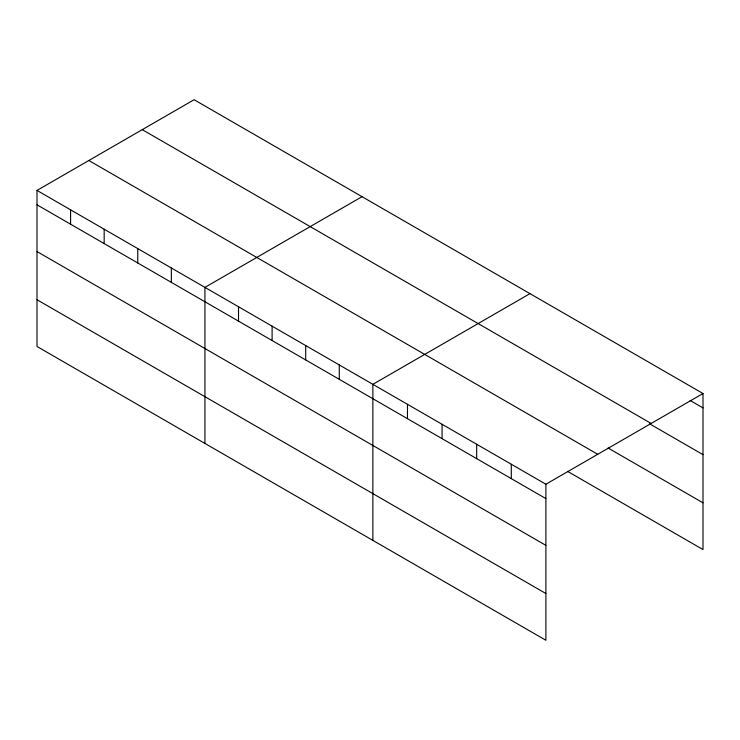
<?xml version="1.0" encoding="UTF-8"?>
<svg xmlns="http://www.w3.org/2000/svg" width="740" height="740" viewBox="0 0 740 740"><rect width="100%" height="100%" fill="white"/><g stroke="black" fill="none" stroke-linecap="round" stroke-linejoin="round"><path stroke-width="1.11" d="M545.889 545.362L545.889 484.228L37 190.43L37 346.477L545.889 640.276L545.889 545.362L37 251.554M567.552 471.371L703 549.57L703 393.523L194.111 99.724L37 190.43M362.045 196.674L204.934 287.379L204.934 443.436M529.979 293.632L372.868 384.338L372.868 540.385M545.889 484.228L703 393.523M690.143 400.479L703 407.897M142.265 129.657L651.154 423.456M649.609 423.826L703 454.647M608.086 448.024L703 502.821M88.846 160.497L597.735 454.295M37 204.804L545.889 498.603M37 299.728L545.889 593.526M511.285 464.257L511.285 478.623M476.68 444.278L476.68 458.643M442.076 424.298L442.076 438.672M407.472 404.318L407.472 418.692M339.281 364.95L339.281 379.324M305.694 345.552L305.694 359.927M272.107 326.164L272.107 340.539M238.521 306.776L238.521 321.151M171.347 267.991L171.347 282.365M137.76 248.603L137.76 262.978M104.174 229.215L104.174 243.58M70.587 209.818L70.587 224.192"/></g></svg>
